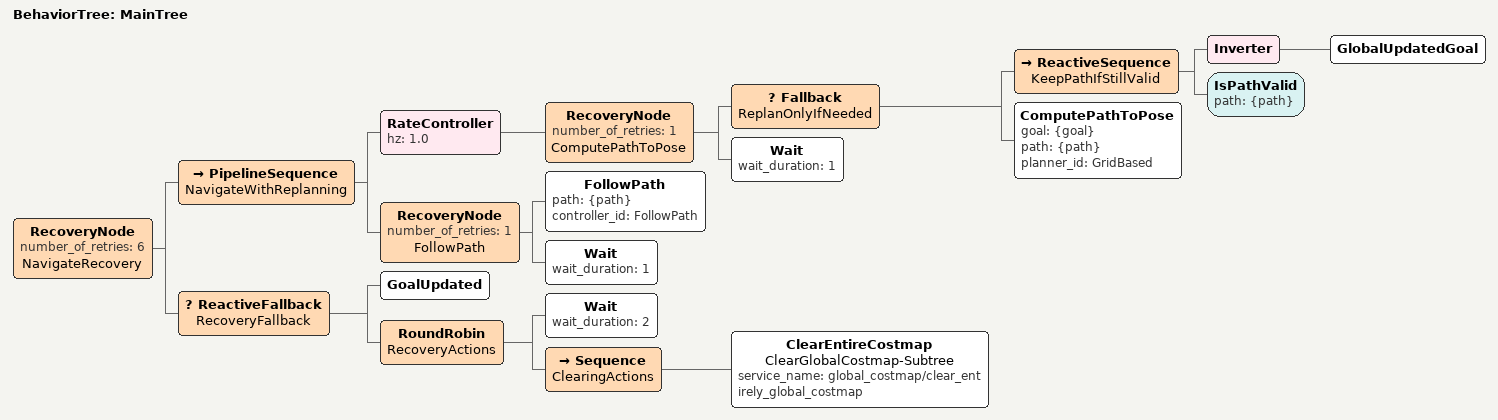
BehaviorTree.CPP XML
<!-- 钢镚：由 Nav2 默认 navigate_to_pose_w_replanning_and_recovery.xml 去掉 BackUp 恢复动作。
     雷达低头安装、正后方在障碍高度是盲区，禁止任何倒车（2026-10-01）。 -->

<!-- 2026-10-02 只在路线失效时重规划：原来每秒无条件重规划，激光噪点/人旁零星点会让路线来回改。
     现在每秒先检查：目标没变 且 IsPathValid（路线中心线 ±内切半径内没有障碍）→ 沿用旧路线；
     否则才重算。首次规划照常（GlobalUpdatedGoal 首次返回 SUCCESS）。 -->
<!-- 2026-10-02 等待缩短：规划失败 2→1 s、接触停 3→1 s、外层 5→2 s（人旁窄缝走走停停） -->
<root main_tree_to_execute="MainTree">
  <BehaviorTree ID="MainTree">
    <RecoveryNode number_of_retries="6" name="NavigateRecovery">
      <PipelineSequence name="NavigateWithReplanning">
        <RateController hz="1.0">
          <RecoveryNode number_of_retries="1" name="ComputePathToPose">
            <Fallback name="ReplanOnlyIfNeeded">
              <ReactiveSequence name="KeepPathIfStillValid">
                <Inverter>
                  <GlobalUpdatedGoal/>
                </Inverter>
                <IsPathValid path="{path}"/>
              </ReactiveSequence>
              <ComputePathToPose goal="{goal}" path="{path}" planner_id="GridBased"/>
            </Fallback>
            <Wait wait_duration="1"/>
          </RecoveryNode>
        </RateController>
        <RecoveryNode number_of_retries="1" name="FollowPath">
          <FollowPath path="{path}" controller_id="FollowPath"/>
          <Wait wait_duration="1"/>
        </RecoveryNode>
      </PipelineSequence>
      <ReactiveFallback name="RecoveryFallback">
        <GoalUpdated/>
        <RoundRobin name="RecoveryActions">
          <Wait wait_duration="2"/>
          <Sequence name="ClearingActions">
            <ClearEntireCostmap name="ClearGlobalCostmap-Subtree" service_name="global_costmap/clear_entirely_global_costmap"/>
          </Sequence>
        </RoundRobin>
      </ReactiveFallback>
    </RecoveryNode>
  </BehaviorTree>
</root>
